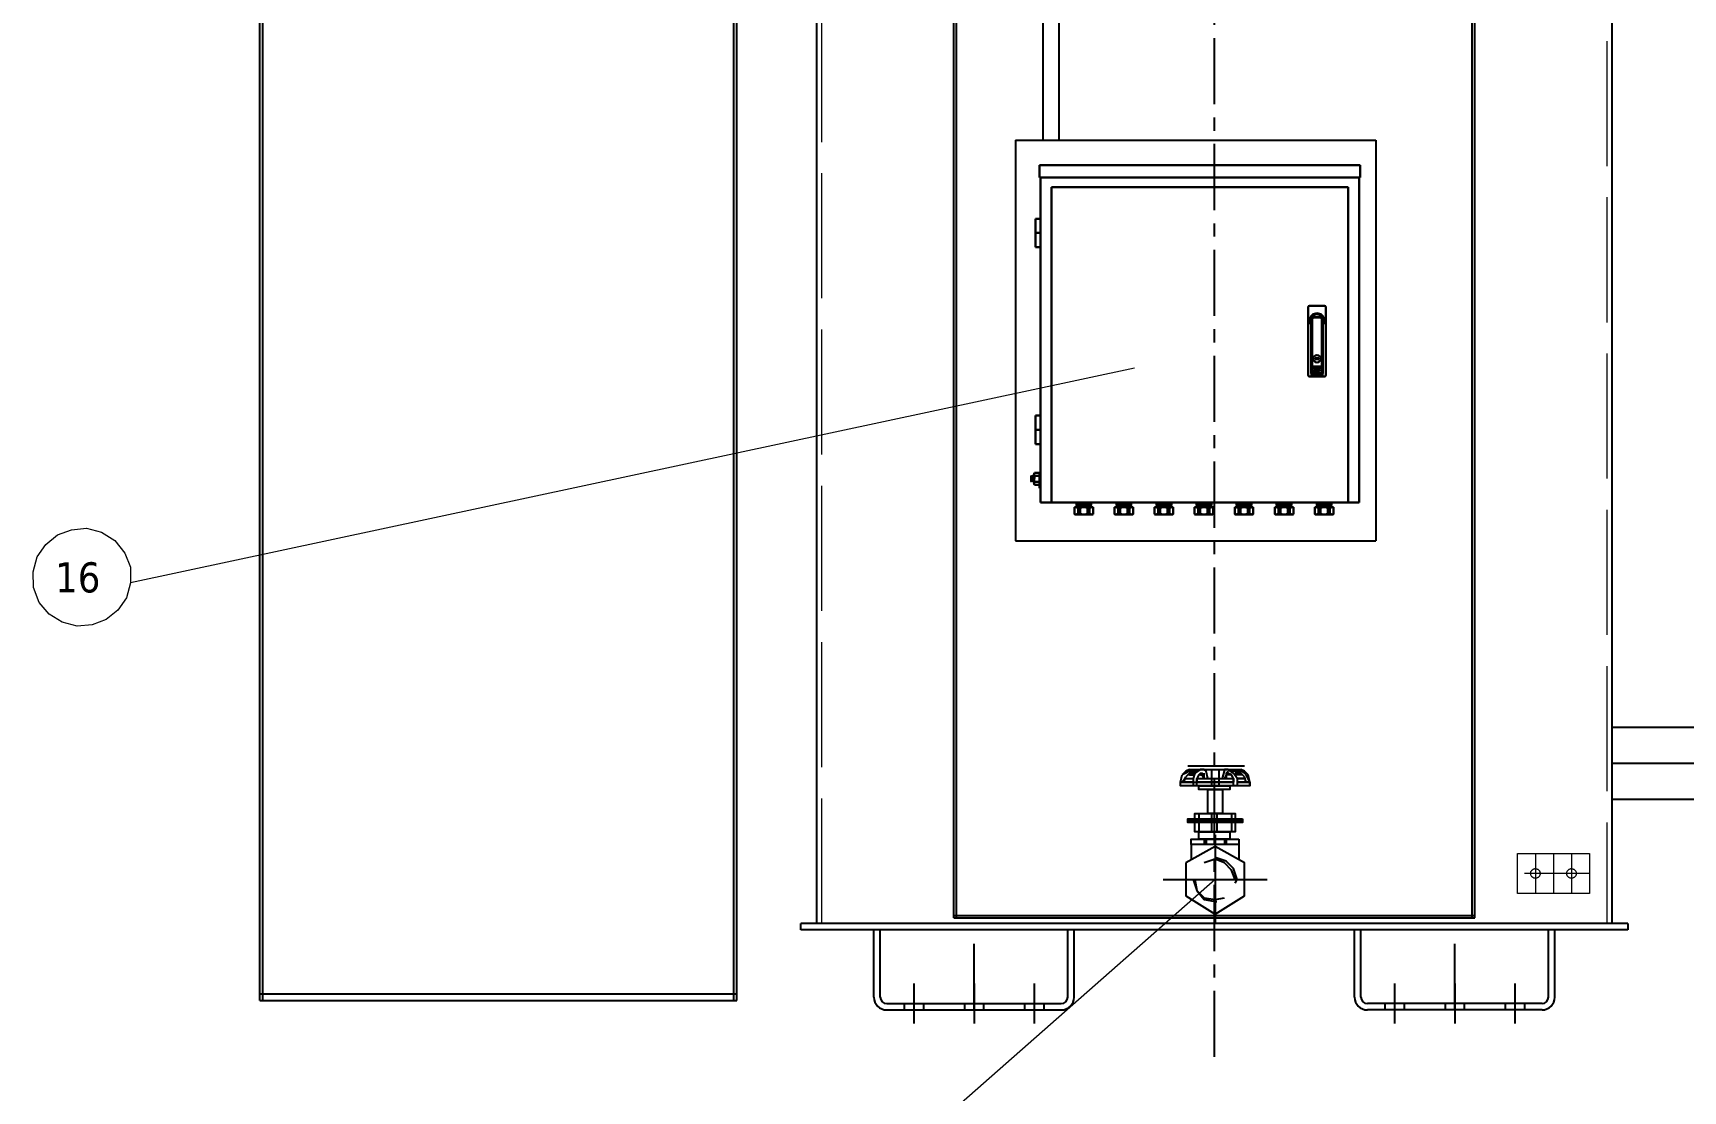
# Model space of a CAD drawing. Header units: millimetres. Extents: x 198976 to 421125, y -418833 to -203687.
# Drawn here: x 203700 to 205760, y -209863 to -208543 of the extents above; entities that cross this region are included whole.
import ezdxf

# ---------------------------------------------------------------- set-up
doc = ezdxf.new("R2010")
doc.units = ezdxf.units.MM
doc.header["$LTSCALE"] = 13
for name, pattern in [('4 点画线', [9, 6.25, -1.25, 0.25, -1.25]), ('ACAD_ISO02W100', [15, 12, -3]), ('CENTER', [50.8, 31.75, -6.35, 6.35, -6.35]), ('CENTERX2', [101.6, 63.5, -12.7, 12.7, -12.7])]:
    doc.linetypes.add(name, pattern=pattern)
for name, color, linetype in [('1', 4, 'Continuous'), ('3中心线层', 1, 'CENTER'), ('粗实线', 4, 'Continuous')]:
    doc.layers.add(name, color=color, linetype=linetype)
doc.layers.add('标注、文本', color=3, linetype='Continuous', lineweight=25)
doc.layers.add('铁心', color=3, linetype='Continuous', lineweight=0)
doc.styles.add('Tahoma_txtstyle_37.59_0_0', font='tahoma.ttf')

# ---------------------------------------------------------------- blocks, each defined once
blk = doc.blocks.new('A$C5DBA7796')
at = {"layer": '1', "color": 1, "linetype": 'CENTERX2', "lineweight": -3, "ltscale": 0.1}
for p, q in [((36, 61.9), (36, 0)), ((0, 30.9), (72, 30.9))]:
    blk.add_line(p, q, dxfattribs=at)
at = {"layer": '粗实线'}
for points in [[(18.2, 107.1), (15.7, 105.9), (13.2, 103.3)], [(18.2, 105.9), (15.7, 104.6), (13.2, 103.3)], [(18.2, 104.6), (17, 103.3), (15.7, 102)], [(18.2, 103.3), (17, 103.3), (15.7, 102)], [(28.4, 107.1), (25.9, 107.1), (22, 104.6), (20.8, 100.8)], [(25.9, 104.6), (24.6, 103.3), (23.3, 100.8)], [(25.9, 103.3), (24.6, 103.3), (23.3, 100.8)], [(28.4, 100.8), (28.4, 103.3), (27.1, 104.6)], [(28.4, 100.8), (27.1, 103.3)], [(30.9, 100.8), (29.7, 105.9), (28.4, 107.1)], [(28.4, 103.3), (28.4, 104.6)], [(41.1, 100.8), (42.4, 105.9), (42.4, 107.1)], [(44.9, 104.6), (43.6, 104.6), (43.6, 103.3), (43.6, 100.8)], [(44.9, 103.3), (43.6, 103.3)], [(51.3, 100.8), (48.7, 104.6), (44.9, 107.1)], [(48.7, 100.8), (47.4, 103.3), (44.9, 104.6)], [(48.7, 100.8), (47.4, 103.3), (44.9, 103.3)], [(58.9, 103.3), (56.3, 105.9), (53.8, 107.1)], [(57.6, 103.3), (56.3, 104.6), (53.8, 105.9)], [(56.3, 102), (55.1, 103.3), (53.8, 104.6)], [(56.3, 102), (55.1, 103.3), (53.8, 103.3)], [(60.1, 98.2), (60.1, 95.7), (11.9, 95.7), (11.9, 98.2)], [(51.3, 98.2), (60.1, 98.2), (60.1, 95.7), (11.9, 95.7), (11.9, 98.2), (20.8, 98.2)], [(23.3, 95.7), (23.3, 100.8), (23.3, 98.2)], [(23.3, 98.2), (48.7, 98.2)], [(48.7, 95.7), (48.7, 100.8), (48.7, 98.2)], [(22, 72.8), (22, 76.6), (50, 76.6), (50, 72.8)], [(50, 70.3), (50, 63.9), (22, 63.9), (22, 70.3)], [(50, 28.4), (51.3, 30.9), (48.7, 38.5), (43.6, 43.6), (36, 46.2)], [(50, 30.9), (47.4, 37.3), (42.4, 42.4), (36, 44.9), (28.4, 42.4)], [(20.8, 30.9), (23.3, 23.3), (28.4, 17), (36, 15.7), (37.3, 15.7)], [(22, 30.9), (23.3, 23.3), (28.4, 18.2), (36, 17), (42.4, 18.2)], [(50, 30.9), (50, 32.2)]]:
    blk.add_lwpolyline(points, dxfattribs=at)
for points in [[(46.2, 95.7), (46.2, 93.2), (24.6, 93.2), (24.6, 95.7)], [(41.1, 93.2), (41.1, 76.6), (30.9, 76.6), (30.9, 93.2)], [(55.1, 72.8), (55.1, 71.6), (17, 71.6), (17, 72.8)], [(55.1, 71.6), (55.1, 70.3), (17, 70.3), (17, 71.6)], [(52.5, 58.9), (52.5, 55.1), (19.5, 55.1), (19.5, 58.9)], [(46.2, 63.9), (46.2, 58.9), (24.6, 58.9), (24.6, 63.9)], [(15.7, 42.4), (15.7, 19.5), (36, 6.8), (56.3, 19.5), (56.3, 42.4), (36, 53.8)]]:
    blk.add_lwpolyline(points, close=True, dxfattribs=at)
for points in [[(11.9, 98.2), (11.9, 98.2), (13.2, 103.3), (13.2, 103.3)], [(11.9, 98.2), (11.9, 98.2), (13.2, 103.3), (13.2, 103.3)], [(17, 109.7), (17, 109.7), (56.3, 109.7), (56.3, 109.7)], [(18.2, 107.1), (18.2, 107.1), (53.8, 107.1), (53.8, 107.1)], [(18.2, 105.9), (18.2, 105.9), (23.3, 105.9), (23.3, 105.9)], [(18.2, 104.6), (18.2, 104.6), (22, 104.6), (22, 104.6)], [(18.2, 103.3), (18.2, 103.3), (22, 103.3), (22, 103.3)], [(25.9, 104.6), (25.9, 104.6), (27.1, 104.6), (27.1, 104.6)], [(25.9, 103.3), (25.9, 103.3), (27.1, 103.3), (27.1, 103.3)], [(33.5, 107.1), (33.5, 107.1), (33.5, 95.7), (33.5, 95.7)], [(38.6, 107.1), (38.6, 107.1), (38.6, 95.7), (38.6, 95.7)], [(44.9, 107.1), (44.9, 107.1), (42.4, 107.1), (42.4, 107.1)], [(42.4, 105.9), (42.4, 105.9), (42.4, 107.1), (42.4, 107.1)], [(43.6, 103.3), (43.6, 103.3), (42.4, 100.8), (42.4, 100.8)], [(44.9, 104.6), (44.9, 104.6), (44.9, 105.9), (44.9, 105.9)], [(44.9, 103.3), (44.9, 103.3), (44.9, 104.6), (44.9, 104.6)], [(53.8, 105.9), (53.8, 105.9), (47.4, 105.9), (47.4, 105.9)], [(53.8, 104.6), (53.8, 104.6), (50, 104.6), (50, 104.6)], [(53.8, 103.3), (53.8, 103.3), (50, 103.3), (50, 103.3)], [(60.1, 98.2), (60.1, 98.2), (57.6, 103.3), (57.6, 103.3)], [(60.1, 98.2), (60.1, 98.2), (58.9, 103.3), (58.9, 103.3)], [(13.2, 98.2), (13.2, 98.2), (15.7, 102), (15.7, 102)], [(14.4, 98.2), (14.4, 98.2), (15.7, 102), (15.7, 102)], [(20.8, 98.2), (20.8, 98.2), (14.4, 98.2), (14.4, 98.2)], [(15.7, 100.8), (15.7, 100.8), (20.8, 100.8), (20.8, 100.8)], [(20.8, 100.8), (20.8, 100.8), (20.8, 95.7), (20.8, 95.7)], [(20.8, 98.2), (20.8, 98.2), (23.3, 98.2), (23.3, 98.2)], [(23.3, 100.8), (23.3, 100.8), (48.7, 100.8), (48.7, 100.8)], [(48.7, 98.2), (48.7, 98.2), (23.3, 98.2), (23.3, 98.2)], [(51.3, 100.8), (51.3, 100.8), (56.3, 100.8), (56.3, 100.8)], [(56.3, 100.8), (56.3, 100.8), (51.3, 100.8), (51.3, 100.8)], [(51.3, 100.8), (51.3, 100.8), (51.3, 95.7), (51.3, 95.7)], [(60.1, 98.2), (60.1, 98.2), (51.3, 98.2), (51.3, 98.2)], [(51.3, 98.2), (51.3, 98.2), (57.6, 98.2), (57.6, 98.2)], [(57.6, 98.2), (57.6, 98.2), (56.3, 102), (56.3, 102)], [(57.6, 98.2), (57.6, 98.2), (56.3, 102), (56.3, 102)], [(60.1, 95.7), (60.1, 95.7), (60.1, 98.2), (60.1, 98.2)], [(24.6, 76.6), (24.6, 76.6), (24.6, 72.8), (24.6, 72.8)], [(24.6, 70.3), (24.6, 70.3), (24.6, 63.9), (24.6, 63.9)], [(33.5, 76.6), (33.5, 76.6), (33.5, 72.8), (33.5, 72.8)], [(33.5, 70.3), (33.5, 70.3), (33.5, 63.9), (33.5, 63.9)], [(37.3, 76.6), (37.3, 76.6), (37.3, 72.8), (37.3, 72.8)], [(37.3, 70.3), (37.3, 70.3), (37.3, 63.9), (37.3, 63.9)], [(47.4, 76.6), (47.4, 76.6), (47.4, 72.8), (47.4, 72.8)], [(47.4, 70.3), (47.4, 70.3), (47.4, 63.9), (47.4, 63.9)], [(28.4, 58.9), (28.4, 58.9), (28.4, 55.1), (28.4, 55.1)], [(29.7, 58.9), (29.7, 58.9), (29.7, 55.1), (29.7, 55.1)], [(42.4, 58.9), (42.4, 58.9), (42.4, 55.1), (42.4, 55.1)], [(43.6, 58.9), (43.6, 58.9), (43.6, 55.1), (43.6, 55.1)], [(19.5, 55.1), (19.5, 55.1), (19.5, 44.9), (19.5, 44.9)], [(52.5, 55.1), (52.5, 55.1), (52.5, 44.9), (52.5, 44.9)]]:
    blk.add_open_spline(points, degree=3, dxfattribs=at)

msp = doc.modelspace()

# ---------------------------------------------------------------- linework, layer by layer
at = {"layer": '1', "color": 1, "linetype": 'CENTERX2', "lineweight": -3, "ltscale": 0.1}
for p, q in [((205174.55, -209820.32), (205174.55, -207436.76)), ((204874.55, -209761.7), (204874.55, -209661.7)), ((205474.55, -209761.7), (205474.55, -209661.7)), ((204799.55, -209728.7), (204799.55, -209778.7)), ((204874.55, -209728.7), (204874.55, -209778.7)), ((204949.55, -209728.7), (204949.55, -209778.7)), ((205399.55, -209728.7), (205399.55, -209778.7)), ((205474.55, -209728.7), (205474.55, -209778.7)), ((205549.55, -209728.7), (205549.55, -209778.7))]:
    msp.add_line(p, q, dxfattribs=at)
at = {"layer": '1', "ltscale": 4}
for p, q in [((205670.55, -209408.7), (206385.53, -209408.7)), ((205670.55, -209498.7), (206385.53, -209498.7))]:
    msp.add_line(p, q, dxfattribs=at)
at = {"layer": '3中心线层', "ltscale": 40}
msp.add_line((205670.55, -209453.7), (206385.53, -209453.7), dxfattribs=at)
at = {"layer": '标注、文本'}
for p, q in [((204678.55, -209653.7), (204678.55, -207577.7)), ((205670.55, -207577.7), (205670.55, -209653.7)), ((204849.55, -209646.7), (204849.55, -207649.7)), ((204852.55, -209646.7), (204852.55, -207649.7)), ((205496.55, -209646.7), (205496.55, -207649.7)), ((205499.55, -209646.7), (205499.55, -207649.7)), ((203982.92, -209749.7), (203982.92, -207809.7)), ((203986.92, -209749.7), (203986.92, -207809.7)), ((204574.55, -209749.7), (204574.55, -207809.7)), ((204578.55, -209749.7), (204578.55, -207809.7)), ((204960.98, -208676.35), (204960.98, -207974.75)), ((204980.98, -208676.35), (204980.98, -207974.75)), ((204926.25, -208676.35), (205376.25, -208676.35)), ((204926.25, -208676.35), (204926.25, -209176.35)), ((205376.25, -208676.35), (205376.25, -209176.35)), ((204926.25, -209176.35), (205376.25, -209176.35)), ((204849.55, -209643.7), (205499.55, -209643.7)), ((205690.55, -209653.7), (204658.55, -209653.7)), ((204658.55, -209661.7), (204658.55, -209653.7)), ((205690.55, -209661.7), (204658.55, -209661.7)), ((204749.55, -209745.7), (204749.55, -209661.7)), ((204757.55, -209745.7), (204757.55, -209661.7)), ((204849.55, -209646.7), (205499.55, -209646.7)), ((204991.55, -209745.7), (204991.55, -209661.7)), ((204999.55, -209745.7), (204999.55, -209661.7)), ((205690.55, -209661.7), (205299.55, -209661.7)), ((205349.55, -209745.7), (205349.55, -209661.7)), ((205357.55, -209745.7), (205357.55, -209661.7)), ((205591.55, -209745.7), (205591.55, -209661.7)), ((205599.55, -209745.7), (205599.55, -209661.7)), ((205690.55, -209653.7), (205690.55, -209661.7)), ((203982.92, -209741.7), (204578.55, -209741.7)), ((203982.92, -209749.7), (204578.55, -209749.7)), ((204765.55, -209753.7), (204983.55, -209753.7)), ((204765.55, -209761.7), (204983.55, -209761.7)), ((204787.55, -209753.7), (204787.55, -209761.7)), ((204811.55, -209753.7), (204811.55, -209761.7)), ((204862.55, -209753.7), (204862.55, -209761.7)), ((204886.55, -209753.7), (204886.55, -209761.7)), ((204937.55, -209753.7), (204937.55, -209761.7)), ((204961.55, -209753.7), (204961.55, -209761.7)), ((205583.55, -209753.7), (205365.55, -209753.7)), ((205583.55, -209761.7), (205365.55, -209761.7)), ((205387.55, -209753.7), (205387.55, -209761.7)), ((205411.55, -209753.7), (205411.55, -209761.7)), ((205462.55, -209753.7), (205462.55, -209761.7)), ((205486.55, -209753.7), (205486.55, -209761.7)), ((205537.55, -209753.7), (205537.55, -209761.7)), ((205561.55, -209753.7), (205561.55, -209761.7))]:
    msp.add_line(p, q, dxfattribs=at)
at = {"layer": '标注、文本', "color": 2, "linetype": 'ACAD_ISO02W100', "lineweight": 13}
for p, q in [((204684.55, -209653.7), (204684.55, -207577.7)), ((205664.55, -207577.7), (205664.55, -209653.7)), ((205552.8, -209616.32), (205552.8, -209566.32)), ((205552.8, -209566.32), (205642.8, -209566.32)), ((205642.8, -209566.32), (205642.8, -209616.32)), ((205642.8, -209616.32), (205552.8, -209616.32))]:
    msp.add_line(p, q, dxfattribs=at)
at = {"layer": '标注、文本', "color": 4, "lineweight": 30}
for p, q in [((204956.45, -208707.53), (205356.45, -208707.53)), ((204956.45, -208722.82), (204956.45, -208707.53)), ((205356.45, -208722.82), (205356.45, -208707.53)), ((204956.45, -208722.82), (205356.45, -208722.82)), ((204957.67, -208722.82), (204957.67, -209128.55)), ((204971.3, -208735.05), (205341.6, -208735.05)), ((204971.3, -208735.05), (204971.3, -209128.55)), ((205341.6, -208735.05), (205341.6, -209128.55)), ((205355.22, -208722.82), (205355.22, -209128.55)), ((204957.67, -208774.33), (204951.46, -208774.33)), ((204951.46, -208774.33), (204951.46, -208792.18)), ((204957.67, -208792.18), (204957.67, -208774.33)), ((204957.67, -208792.18), (204951.46, -208792.18)), ((204951.46, -208792.18), (204951.46, -208810.03)), ((204951.46, -208792.18), (204957.67, -208792.18)), ((204957.67, -208810.03), (204957.67, -208792.18)), ((204951.46, -208810.03), (204957.67, -208810.03)), ((205293.51, -208883.12), (205311.86, -208883.12)), ((205291.67, -208969.36), (205291.67, -208884.96)), ((205296.26, -208906.66), (205296.26, -208898.55)), ((205296.56, -208958.66), (205296.56, -208899.63)), ((205298.09, -208896.71), (205307.27, -208896.71)), ((205298.4, -208897.8), (205306.96, -208897.8)), ((205308.8, -208899.63), (205308.8, -208958.66)), ((205309.1, -208906.66), (205309.1, -208898.55)), ((205313.69, -208884.96), (205313.69, -208969.36)), ((205295.34, -208967.35), (205295.34, -208906.97)), ((205295.95, -208971.19), (205295.95, -208906.77)), ((205309.41, -208971.19), (205309.41, -208906.77)), ((205310.02, -208967.35), (205310.02, -208906.97)), ((205296.56, -208966.61), (205296.56, -208959.57)), ((205308.49, -208958.96), (205296.87, -208958.96)), ((205296.87, -208959.27), (205308.49, -208959.27)), ((205298.05, -208960.83), (205298.05, -208960.83)), ((205298.67, -208960.22), (205306.62, -208960.22)), ((205306.62, -208961.45), (205298.67, -208961.45)), ((205298.82, -208962.98), (205298.82, -208962.98)), ((205299.43, -208962.36), (205305.85, -208962.36)), ((205305.85, -208963.59), (205299.43, -208963.59)), ((205299.58, -208965.13), (205299.58, -208965.13)), ((205300.19, -208964.52), (205305.09, -208964.52)), ((205305.09, -208965.75), (205300.19, -208965.75)), ((205300.54, -208949.69), (205300.54, -208948.47)), ((205300.54, -208948.47), (205304.82, -208948.47)), ((205304.82, -208949.69), (205300.54, -208949.69)), ((205304.82, -208948.47), (205304.82, -208949.69)), ((205305.7, -208965.13), (205305.7, -208965.13)), ((205306.46, -208962.98), (205306.46, -208962.98)), ((205307.23, -208960.83), (205307.23, -208960.83)), ((205308.8, -208959.57), (205308.8, -208966.61)), ((205311.86, -208971.19), (205293.51, -208971.19)), ((205308.8, -208966.61), (205296.56, -208966.61)), ((205308.8, -208966.61), (205296.56, -208966.61)), ((205296.56, -208966.61), (205296.56, -208969.3)), ((205296.56, -208969.3), (205308.8, -208969.3)), ((205308.8, -208969.3), (205308.8, -208966.61)), ((204951.46, -209037.81), (204951.46, -209019.96)), ((204951.46, -209019.96), (204957.67, -209019.96)), ((204957.67, -209019.96), (204957.67, -209037.81)), ((204957.67, -209037.81), (204951.46, -209037.81)), ((204951.46, -209055.65), (204951.46, -209037.81)), ((204951.46, -209037.81), (204957.67, -209037.81)), ((204957.67, -209037.81), (204957.67, -209055.65)), ((204957.67, -209055.65), (204951.46, -209055.65)), ((204946.22, -209095.19), (204945.93, -209095.7)), ((204945.93, -209102.03), (204946.51, -209095.7)), ((204945.93, -209095.7), (204945.93, -209102.03)), ((204946.22, -209102.53), (204945.93, -209102.03)), ((204946.22, -209095.19), (204946.51, -209095.7)), ((204946.22, -209102.53), (204946.51, -209102.03)), ((204946.81, -209095.19), (204946.51, -209095.7)), ((204946.51, -209102.03), (204947.1, -209095.7)), ((204946.81, -209102.53), (204946.51, -209102.03)), ((204946.81, -209095.19), (204947.1, -209095.7)), ((204946.81, -209102.53), (204947.1, -209102.03)), ((204947.4, -209095.19), (204947.1, -209095.7)), ((204947.1, -209102.03), (204947.69, -209095.7)), ((204947.4, -209102.53), (204947.1, -209102.03)), ((204947.4, -209095.19), (204947.69, -209095.7)), ((204947.4, -209102.53), (204947.69, -209102.03)), ((204947.98, -209095.19), (204947.69, -209095.7)), ((204947.69, -209102.03), (204948.28, -209095.7)), ((204947.98, -209102.53), (204947.69, -209102.03)), ((204947.98, -209095.19), (204948.28, -209095.7)), ((204947.98, -209102.53), (204948.28, -209102.03)), ((204948.57, -209095.19), (204948.28, -209095.7)), ((204948.28, -209102.03), (204948.86, -209095.7)), ((204948.57, -209102.53), (204948.28, -209102.03)), ((204948.57, -209095.19), (204948.86, -209095.7)), ((204948.57, -209102.53), (204948.86, -209102.03)), ((204949.16, -209095.19), (204948.86, -209095.7)), ((204948.86, -209102.03), (204949.45, -209095.7)), ((204949.16, -209102.53), (204948.86, -209102.03)), ((204949.16, -209095.19), (204949.45, -209095.7)), ((204949.16, -209102.53), (204949.45, -209102.03)), ((204949.43, -209093.23), (204949.43, -209104.5)), ((204949.74, -209095.19), (204949.45, -209095.7)), ((204949.45, -209102.03), (204950.04, -209095.7)), ((204949.74, -209095.19), (204950.04, -209095.7)), ((204955.69, -209091.35), (204950.21, -209091.35)), ((204955.69, -209095.11), (204950.21, -209095.11)), ((204955.69, -209102.62), (204950.21, -209102.62)), ((204950.21, -209106.38), (204955.69, -209106.38)), ((204956.48, -209090.79), (204957.67, -209090.79)), ((204956.48, -209110.69), (204956.48, -209090.79)), ((204956.48, -209104.5), (204956.48, -209093.23)), ((204956.48, -209095.11), (204957.67, -209095.11)), ((204956.48, -209106.38), (204956.48, -209095.11)), ((204957.67, -209106.38), (204956.48, -209106.38)), ((204957.67, -209090.79), (204957.67, -209110.69)), ((204957.67, -209095.11), (204957.67, -209106.38)), ((204957.67, -209110.69), (204956.48, -209110.69)), ((204957.67, -209128.55), (205355.22, -209128.55)), ((205002.29, -209128.55), (205020.88, -209128.55)), ((205052.29, -209128.55), (205070.88, -209128.55)), ((205102.29, -209128.55), (205120.88, -209128.55)), ((205152.29, -209128.55), (205170.88, -209128.55)), ((205202.29, -209128.55), (205220.88, -209128.55)), ((205252.29, -209128.55), (205270.88, -209128.55)), ((205302.29, -209128.55), (205320.88, -209128.55)), ((205001.8, -209131.6), (205002.31, -209131.3)), ((205001.8, -209131.6), (205002.31, -209131.89)), ((205001.8, -209132.18), (205002.31, -209131.89)), ((205001.8, -209132.18), (205002.31, -209132.48)), ((205001.8, -209132.77), (205002.31, -209132.48)), ((205001.8, -209132.77), (205002.31, -209133.06)), ((205001.8, -209133.36), (205002.31, -209133.06)), ((205001.8, -209133.36), (205002.31, -209133.65)), ((205001.8, -209133.95), (205002.31, -209133.65)), ((205001.8, -209133.95), (205001.8, -209134.24)), ((205001.8, -209134.24), (205021.37, -209134.24)), ((205020.86, -209131.3), (205002.31, -209131.89)), ((205002.31, -209131.3), (205020.86, -209131.3)), ((205020.86, -209131.89), (205002.31, -209132.48)), ((205020.86, -209132.48), (205002.31, -209133.06)), ((205020.86, -209133.06), (205002.31, -209133.65)), ((205021.37, -209131.6), (205020.86, -209131.3)), ((205021.37, -209131.6), (205020.86, -209131.89)), ((205021.37, -209132.18), (205020.86, -209131.89)), ((205021.37, -209132.18), (205020.86, -209132.48)), ((205021.37, -209132.77), (205020.86, -209132.48)), ((205021.37, -209132.77), (205020.86, -209133.06)), ((205021.37, -209133.36), (205020.86, -209133.06)), ((205021.37, -209133.36), (205021.37, -209134.24)), ((205051.8, -209131.6), (205052.31, -209131.3)), ((205051.8, -209131.6), (205052.31, -209131.89)), ((205051.8, -209132.18), (205052.31, -209131.89)), ((205051.8, -209132.18), (205052.31, -209132.48)), ((205051.8, -209132.77), (205052.31, -209132.48)), ((205051.8, -209132.77), (205052.31, -209133.06)), ((205051.8, -209133.36), (205052.31, -209133.06)), ((205051.8, -209133.36), (205052.31, -209133.65)), ((205051.8, -209133.95), (205052.31, -209133.65)), ((205051.8, -209133.95), (205051.8, -209134.24)), ((205051.8, -209134.24), (205071.37, -209134.24)), ((205070.86, -209131.3), (205052.31, -209131.89)), ((205052.31, -209131.3), (205070.86, -209131.3)), ((205070.86, -209131.89), (205052.31, -209132.48)), ((205070.86, -209132.48), (205052.31, -209133.06)), ((205070.86, -209133.06), (205052.31, -209133.65)), ((205071.37, -209131.6), (205070.86, -209131.3)), ((205071.37, -209131.6), (205070.86, -209131.89)), ((205071.37, -209132.18), (205070.86, -209131.89)), ((205071.37, -209132.18), (205070.86, -209132.48)), ((205071.37, -209132.77), (205070.86, -209132.48)), ((205071.37, -209132.77), (205070.86, -209133.06)), ((205071.37, -209133.36), (205070.86, -209133.06)), ((205071.37, -209133.36), (205071.37, -209134.24)), ((205101.8, -209131.6), (205102.31, -209131.3)), ((205101.8, -209131.6), (205102.31, -209131.89)), ((205101.8, -209132.18), (205102.31, -209131.89)), ((205101.8, -209132.18), (205102.31, -209132.48)), ((205101.8, -209132.77), (205102.31, -209132.48)), ((205101.8, -209132.77), (205102.31, -209133.06)), ((205101.8, -209133.36), (205102.31, -209133.06)), ((205101.8, -209133.36), (205102.31, -209133.65)), ((205101.8, -209133.95), (205102.31, -209133.65)), ((205101.8, -209133.95), (205101.8, -209134.24)), ((205101.8, -209134.24), (205121.37, -209134.24)), ((205120.86, -209131.3), (205102.31, -209131.89)), ((205102.31, -209131.3), (205120.86, -209131.3)), ((205120.86, -209131.89), (205102.31, -209132.48)), ((205120.86, -209132.48), (205102.31, -209133.06)), ((205120.86, -209133.06), (205102.31, -209133.65)), ((205121.37, -209131.6), (205120.86, -209131.3)), ((205121.37, -209131.6), (205120.86, -209131.89)), ((205121.37, -209132.18), (205120.86, -209131.89)), ((205121.37, -209132.18), (205120.86, -209132.48)), ((205121.37, -209132.77), (205120.86, -209132.48)), ((205121.37, -209132.77), (205120.86, -209133.06)), ((205121.37, -209133.36), (205120.86, -209133.06)), ((205121.37, -209133.36), (205121.37, -209134.24)), ((205151.8, -209131.6), (205152.31, -209131.3)), ((205151.8, -209131.6), (205152.31, -209131.89)), ((205151.8, -209132.18), (205152.31, -209131.89)), ((205151.8, -209132.18), (205152.31, -209132.48)), ((205151.8, -209132.77), (205152.31, -209132.48)), ((205151.8, -209132.77), (205152.31, -209133.06)), ((205151.8, -209133.36), (205152.31, -209133.06)), ((205151.8, -209133.36), (205152.31, -209133.65)), ((205151.8, -209133.95), (205152.31, -209133.65)), ((205151.8, -209133.95), (205151.8, -209134.24)), ((205151.8, -209134.24), (205171.37, -209134.24)), ((205170.86, -209131.3), (205152.31, -209131.89)), ((205152.31, -209131.3), (205170.86, -209131.3)), ((205170.86, -209131.89), (205152.31, -209132.48)), ((205170.86, -209132.48), (205152.31, -209133.06)), ((205170.86, -209133.06), (205152.31, -209133.65)), ((205171.37, -209131.6), (205170.86, -209131.3)), ((205171.37, -209131.6), (205170.86, -209131.89)), ((205171.37, -209132.18), (205170.86, -209131.89)), ((205171.37, -209132.18), (205170.86, -209132.48)), ((205171.37, -209132.77), (205170.86, -209132.48)), ((205171.37, -209132.77), (205170.86, -209133.06)), ((205171.37, -209133.36), (205170.86, -209133.06)), ((205171.37, -209133.36), (205171.37, -209134.24)), ((205201.8, -209131.6), (205202.31, -209131.3)), ((205201.8, -209131.6), (205202.31, -209131.89)), ((205201.8, -209132.18), (205202.31, -209131.89)), ((205201.8, -209132.18), (205202.31, -209132.48)), ((205201.8, -209132.77), (205202.31, -209132.48)), ((205201.8, -209132.77), (205202.31, -209133.06)), ((205201.8, -209133.36), (205202.31, -209133.06)), ((205201.8, -209133.36), (205202.31, -209133.65)), ((205201.8, -209133.95), (205202.31, -209133.65)), ((205201.8, -209133.95), (205201.8, -209134.24)), ((205201.8, -209134.24), (205221.37, -209134.24)), ((205220.86, -209131.3), (205202.31, -209131.89)), ((205202.31, -209131.3), (205220.86, -209131.3)), ((205220.86, -209131.89), (205202.31, -209132.48)), ((205220.86, -209132.48), (205202.31, -209133.06)), ((205220.86, -209133.06), (205202.31, -209133.65)), ((205221.37, -209131.6), (205220.86, -209131.3)), ((205221.37, -209131.6), (205220.86, -209131.89)), ((205221.37, -209132.18), (205220.86, -209131.89)), ((205221.37, -209132.18), (205220.86, -209132.48)), ((205221.37, -209132.77), (205220.86, -209132.48)), ((205221.37, -209132.77), (205220.86, -209133.06)), ((205221.37, -209133.36), (205220.86, -209133.06)), ((205221.37, -209133.36), (205221.37, -209134.24)), ((205251.8, -209131.6), (205252.31, -209131.3)), ((205251.8, -209131.6), (205252.31, -209131.89)), ((205251.8, -209132.18), (205252.31, -209131.89)), ((205251.8, -209132.18), (205252.31, -209132.48)), ((205251.8, -209132.77), (205252.31, -209132.48)), ((205251.8, -209132.77), (205252.31, -209133.06)), ((205251.8, -209133.36), (205252.31, -209133.06)), ((205251.8, -209133.36), (205252.31, -209133.65)), ((205251.8, -209133.95), (205252.31, -209133.65)), ((205251.8, -209133.95), (205251.8, -209134.24)), ((205251.8, -209134.24), (205271.37, -209134.24)), ((205270.86, -209131.3), (205252.31, -209131.89)), ((205252.31, -209131.3), (205270.86, -209131.3)), ((205270.86, -209131.89), (205252.31, -209132.48)), ((205270.86, -209132.48), (205252.31, -209133.06)), ((205270.86, -209133.06), (205252.31, -209133.65)), ((205271.37, -209131.6), (205270.86, -209131.3)), ((205271.37, -209131.6), (205270.86, -209131.89)), ((205271.37, -209132.18), (205270.86, -209131.89)), ((205271.37, -209132.18), (205270.86, -209132.48)), ((205271.37, -209132.77), (205270.86, -209132.48)), ((205271.37, -209132.77), (205270.86, -209133.06)), ((205271.37, -209133.36), (205270.86, -209133.06)), ((205271.37, -209133.36), (205271.37, -209134.24)), ((205301.8, -209131.6), (205302.31, -209131.3)), ((205301.8, -209131.6), (205302.31, -209131.89)), ((205301.8, -209132.18), (205302.31, -209131.89)), ((205301.8, -209132.18), (205302.31, -209132.48)), ((205301.8, -209132.77), (205302.31, -209132.48)), ((205301.8, -209132.77), (205302.31, -209133.06)), ((205301.8, -209133.36), (205302.31, -209133.06)), ((205301.8, -209133.36), (205302.31, -209133.65)), ((205301.8, -209133.95), (205302.31, -209133.65)), ((205301.8, -209133.95), (205301.8, -209134.24)), ((205301.8, -209134.24), (205321.37, -209134.24)), ((205320.86, -209131.3), (205302.31, -209131.89)), ((205302.31, -209131.3), (205320.86, -209131.3)), ((205320.86, -209131.89), (205302.31, -209132.48)), ((205320.86, -209132.48), (205302.31, -209133.06)), ((205320.86, -209133.06), (205302.31, -209133.65)), ((205321.37, -209131.6), (205320.86, -209131.3)), ((205321.37, -209131.6), (205320.86, -209131.89)), ((205321.37, -209132.18), (205320.86, -209131.89)), ((205321.37, -209132.18), (205320.86, -209132.48)), ((205321.37, -209132.77), (205320.86, -209132.48)), ((205321.37, -209132.77), (205320.86, -209133.06)), ((205321.37, -209133.36), (205320.86, -209133.06)), ((205321.37, -209133.36), (205321.37, -209134.24))]:
    msp.add_line(p, q, dxfattribs=at)
at = {"layer": '标注、文本', "color": 1, "linetype": '4 点画线', "lineweight": 20}
for p, q in [((205575.3, -209566.32), (205575.3, -209616.32)), ((205597.8, -209566.32), (205597.8, -209616.32)), ((205620.3, -209566.32), (205620.3, -209616.32)), ((205642.8, -209591.32), (205552.8, -209591.32))]:
    msp.add_line(p, q, dxfattribs=at)
at = {"layer": '标注、文本', "color": 4, "lineweight": 30}
for points in [[(205002.29, -209131.13), (205002.29, -209128.55)], [(205005.96, -209128.55), (205005.96, -209130.63)], [(205005.96, -209128.55), (205005.96, -209130.63)], [(205007.91, -209130.63), (205007.91, -209128.55)], [(205007.91, -209128.55), (205007.91, -209130.63)], [(205007.91, -209130.63), (205007.91, -209128.55)], [(205015.25, -209128.55), (205015.25, -209130.63)], [(205015.25, -209130.63), (205015.25, -209128.55)], [(205017.21, -209128.55), (205017.21, -209130.63)], [(205017.21, -209128.55), (205017.21, -209130.63)], [(205020.88, -209128.55), (205020.88, -209131.13)], [(205052.29, -209131.13), (205052.29, -209128.55)], [(205055.96, -209128.55), (205055.96, -209130.63)], [(205055.96, -209128.55), (205055.96, -209130.63)], [(205057.91, -209130.63), (205057.91, -209128.55)], [(205057.91, -209128.55), (205057.91, -209130.63)], [(205057.91, -209130.63), (205057.91, -209128.55)], [(205065.25, -209128.55), (205065.25, -209130.63)], [(205065.25, -209130.63), (205065.25, -209128.55)], [(205067.21, -209128.55), (205067.21, -209130.63)], [(205067.21, -209128.55), (205067.21, -209130.63)], [(205070.88, -209128.55), (205070.88, -209131.13)], [(205102.29, -209131.13), (205102.29, -209128.55)], [(205105.96, -209128.55), (205105.96, -209130.63)], [(205105.96, -209128.55), (205105.96, -209130.63)], [(205107.91, -209130.63), (205107.91, -209128.55)], [(205107.91, -209128.55), (205107.91, -209130.63)], [(205107.91, -209130.63), (205107.91, -209128.55)], [(205115.25, -209128.55), (205115.25, -209130.63)], [(205115.25, -209130.63), (205115.25, -209128.55)], [(205117.21, -209128.55), (205117.21, -209130.63)], [(205117.21, -209128.55), (205117.21, -209130.63)], [(205120.88, -209128.55), (205120.88, -209131.13)], [(205152.29, -209131.13), (205152.29, -209128.55)], [(205155.96, -209128.55), (205155.96, -209130.63)], [(205155.96, -209128.55), (205155.96, -209130.63)], [(205157.91, -209130.63), (205157.91, -209128.55)], [(205157.91, -209128.55), (205157.91, -209130.63)], [(205157.91, -209130.63), (205157.91, -209128.55)], [(205165.25, -209128.55), (205165.25, -209130.63)], [(205165.25, -209130.63), (205165.25, -209128.55)], [(205167.21, -209128.55), (205167.21, -209130.63)], [(205167.21, -209128.55), (205167.21, -209130.63)], [(205170.88, -209128.55), (205170.88, -209131.13)], [(205202.29, -209131.13), (205202.29, -209128.55)], [(205205.96, -209128.55), (205205.96, -209130.63)], [(205205.96, -209128.55), (205205.96, -209130.63)], [(205207.91, -209130.63), (205207.91, -209128.55)], [(205207.91, -209128.55), (205207.91, -209130.63)], [(205207.91, -209130.63), (205207.91, -209128.55)], [(205215.25, -209128.55), (205215.25, -209130.63)], [(205215.25, -209130.63), (205215.25, -209128.55)], [(205217.21, -209128.55), (205217.21, -209130.63)], [(205217.21, -209128.55), (205217.21, -209130.63)], [(205220.88, -209128.55), (205220.88, -209131.13)], [(205252.29, -209131.13), (205252.29, -209128.55)], [(205255.96, -209128.55), (205255.96, -209130.63)], [(205255.96, -209128.55), (205255.96, -209130.63)], [(205257.91, -209130.63), (205257.91, -209128.55)], [(205257.91, -209128.55), (205257.91, -209130.63)], [(205257.91, -209130.63), (205257.91, -209128.55)], [(205265.25, -209128.55), (205265.25, -209130.63)], [(205265.25, -209130.63), (205265.25, -209128.55)], [(205267.21, -209128.55), (205267.21, -209130.63)], [(205267.21, -209128.55), (205267.21, -209130.63)], [(205270.88, -209128.55), (205270.88, -209131.13)], [(205302.29, -209131.13), (205302.29, -209128.55)], [(205305.96, -209128.55), (205305.96, -209130.63)], [(205305.96, -209128.55), (205305.96, -209130.63)], [(205307.91, -209130.63), (205307.91, -209128.55)], [(205307.91, -209128.55), (205307.91, -209130.63)], [(205307.91, -209130.63), (205307.91, -209128.55)], [(205315.25, -209128.55), (205315.25, -209130.63)], [(205315.25, -209130.63), (205315.25, -209128.55)], [(205317.21, -209128.55), (205317.21, -209130.63)], [(205317.21, -209128.55), (205317.21, -209130.63)], [(205320.88, -209128.55), (205320.88, -209131.13)], [(204999.96, -209143.2), (204999.96, -209134.46)], [(205001.05, -209134.24), (205022.12, -209134.24)], [(205022.12, -209143.41), (205001.05, -209143.41)], [(205020.01, -209131.3), (205003.16, -209131.3)], [(205007, -209134.24), (205004.55, -209134.24)], [(205004.55, -209135.08), (205004.55, -209142.57)], [(205004.55, -209135.08), (205004.55, -209142.57)], [(205004.55, -209143.41), (205007, -209143.41)], [(205005.96, -209131.3), (205007.91, -209131.3)], [(205007, -209134.24), (205016.17, -209134.24)], [(205007, -209142.57), (205007, -209135.08)], [(205007, -209135.08), (205007, -209142.57)], [(205007, -209142.57), (205007, -209135.08)], [(205016.17, -209143.41), (205007, -209143.41)], [(205015.25, -209131.3), (205007.91, -209131.3)], [(205017.21, -209131.3), (205015.25, -209131.3)], [(205016.17, -209134.24), (205018.62, -209134.24)], [(205016.17, -209135.08), (205016.17, -209142.57)], [(205016.17, -209142.57), (205016.17, -209135.08)], [(205018.62, -209143.41), (205016.17, -209143.41)], [(205018.62, -209135.08), (205018.62, -209142.57)], [(205018.62, -209135.08), (205018.62, -209142.57)], [(205023.21, -209134.46), (205023.21, -209143.2)], [(205049.96, -209143.2), (205049.96, -209134.46)], [(205051.05, -209134.24), (205072.12, -209134.24)], [(205072.12, -209143.41), (205051.05, -209143.41)], [(205070.01, -209131.3), (205053.16, -209131.3)], [(205057, -209134.24), (205054.55, -209134.24)], [(205054.55, -209135.08), (205054.55, -209142.57)], [(205054.55, -209135.08), (205054.55, -209142.57)], [(205054.55, -209143.41), (205057, -209143.41)], [(205055.96, -209131.3), (205057.91, -209131.3)], [(205057, -209134.24), (205066.17, -209134.24)], [(205057, -209142.57), (205057, -209135.08)], [(205057, -209135.08), (205057, -209142.57)], [(205057, -209142.57), (205057, -209135.08)], [(205066.17, -209143.41), (205057, -209143.41)], [(205065.25, -209131.3), (205057.91, -209131.3)], [(205067.21, -209131.3), (205065.25, -209131.3)], [(205066.17, -209134.24), (205068.62, -209134.24)], [(205066.17, -209135.08), (205066.17, -209142.57)], [(205066.17, -209142.57), (205066.17, -209135.08)], [(205068.62, -209143.41), (205066.17, -209143.41)], [(205068.62, -209135.08), (205068.62, -209142.57)], [(205068.62, -209135.08), (205068.62, -209142.57)], [(205073.21, -209134.46), (205073.21, -209143.2)], [(205099.96, -209143.2), (205099.96, -209134.46)], [(205101.05, -209134.24), (205122.12, -209134.24)], [(205122.12, -209143.41), (205101.05, -209143.41)], [(205120.01, -209131.3), (205103.16, -209131.3)], [(205107, -209134.24), (205104.55, -209134.24)], [(205104.55, -209135.08), (205104.55, -209142.57)], [(205104.55, -209135.08), (205104.55, -209142.57)], [(205104.55, -209143.41), (205107, -209143.41)], [(205105.96, -209131.3), (205107.91, -209131.3)], [(205107, -209134.24), (205116.17, -209134.24)], [(205107, -209142.57), (205107, -209135.08)], [(205107, -209135.08), (205107, -209142.57)], [(205107, -209142.57), (205107, -209135.08)], [(205116.17, -209143.41), (205107, -209143.41)], [(205115.25, -209131.3), (205107.91, -209131.3)], [(205117.21, -209131.3), (205115.25, -209131.3)], [(205116.17, -209134.24), (205118.62, -209134.24)], [(205116.17, -209135.08), (205116.17, -209142.57)], [(205116.17, -209142.57), (205116.17, -209135.08)], [(205118.62, -209143.41), (205116.17, -209143.41)], [(205118.62, -209135.08), (205118.62, -209142.57)], [(205118.62, -209135.08), (205118.62, -209142.57)], [(205123.21, -209134.46), (205123.21, -209143.2)], [(205149.96, -209143.2), (205149.96, -209134.46)], [(205151.05, -209134.24), (205172.12, -209134.24)], [(205172.12, -209143.41), (205151.05, -209143.41)], [(205170.01, -209131.3), (205153.16, -209131.3)], [(205157, -209134.24), (205154.55, -209134.24)], [(205154.55, -209135.08), (205154.55, -209142.57)], [(205154.55, -209135.08), (205154.55, -209142.57)], [(205154.55, -209143.41), (205157, -209143.41)], [(205155.96, -209131.3), (205157.91, -209131.3)], [(205157, -209134.24), (205166.17, -209134.24)], [(205157, -209142.57), (205157, -209135.08)], [(205157, -209135.08), (205157, -209142.57)], [(205157, -209142.57), (205157, -209135.08)], [(205166.17, -209143.41), (205157, -209143.41)], [(205165.25, -209131.3), (205157.91, -209131.3)], [(205167.21, -209131.3), (205165.25, -209131.3)], [(205166.17, -209134.24), (205168.62, -209134.24)], [(205166.17, -209135.08), (205166.17, -209142.57)], [(205166.17, -209142.57), (205166.17, -209135.08)], [(205168.62, -209143.41), (205166.17, -209143.41)], [(205168.62, -209135.08), (205168.62, -209142.57)], [(205168.62, -209135.08), (205168.62, -209142.57)], [(205173.21, -209134.46), (205173.21, -209143.2)], [(205199.96, -209143.2), (205199.96, -209134.46)], [(205201.05, -209134.24), (205222.12, -209134.24)], [(205222.12, -209143.41), (205201.05, -209143.41)], [(205220.01, -209131.3), (205203.16, -209131.3)], [(205207, -209134.24), (205204.55, -209134.24)], [(205204.55, -209135.08), (205204.55, -209142.57)], [(205204.55, -209135.08), (205204.55, -209142.57)], [(205204.55, -209143.41), (205207, -209143.41)], [(205205.96, -209131.3), (205207.91, -209131.3)], [(205207, -209134.24), (205216.17, -209134.24)], [(205207, -209142.57), (205207, -209135.08)], [(205207, -209135.08), (205207, -209142.57)], [(205207, -209142.57), (205207, -209135.08)], [(205216.17, -209143.41), (205207, -209143.41)], [(205215.25, -209131.3), (205207.91, -209131.3)], [(205217.21, -209131.3), (205215.25, -209131.3)], [(205216.17, -209134.24), (205218.62, -209134.24)], [(205216.17, -209135.08), (205216.17, -209142.57)], [(205216.17, -209142.57), (205216.17, -209135.08)], [(205218.62, -209143.41), (205216.17, -209143.41)], [(205218.62, -209135.08), (205218.62, -209142.57)], [(205218.62, -209135.08), (205218.62, -209142.57)], [(205223.21, -209134.46), (205223.21, -209143.2)], [(205249.96, -209143.2), (205249.96, -209134.46)], [(205251.05, -209134.24), (205272.12, -209134.24)], [(205272.12, -209143.41), (205251.05, -209143.41)], [(205270.01, -209131.3), (205253.16, -209131.3)], [(205257, -209134.24), (205254.55, -209134.24)], [(205254.55, -209135.08), (205254.55, -209142.57)], [(205254.55, -209135.08), (205254.55, -209142.57)], [(205254.55, -209143.41), (205257, -209143.41)], [(205255.96, -209131.3), (205257.91, -209131.3)], [(205257, -209134.24), (205266.17, -209134.24)], [(205257, -209142.57), (205257, -209135.08)], [(205257, -209135.08), (205257, -209142.57)], [(205257, -209142.57), (205257, -209135.08)], [(205266.17, -209143.41), (205257, -209143.41)], [(205265.25, -209131.3), (205257.91, -209131.3)], [(205267.21, -209131.3), (205265.25, -209131.3)], [(205266.17, -209134.24), (205268.62, -209134.24)], [(205266.17, -209135.08), (205266.17, -209142.57)], [(205266.17, -209142.57), (205266.17, -209135.08)], [(205268.62, -209143.41), (205266.17, -209143.41)], [(205268.62, -209135.08), (205268.62, -209142.57)], [(205268.62, -209135.08), (205268.62, -209142.57)], [(205273.21, -209134.46), (205273.21, -209143.2)], [(205299.96, -209143.2), (205299.96, -209134.46)], [(205301.05, -209134.24), (205322.12, -209134.24)], [(205322.12, -209143.41), (205301.05, -209143.41)], [(205320.01, -209131.3), (205303.16, -209131.3)], [(205307, -209134.24), (205304.55, -209134.24)], [(205304.55, -209135.08), (205304.55, -209142.57)], [(205304.55, -209135.08), (205304.55, -209142.57)], [(205304.55, -209143.41), (205307, -209143.41)], [(205305.96, -209131.3), (205307.91, -209131.3)], [(205307, -209134.24), (205316.17, -209134.24)], [(205307, -209142.57), (205307, -209135.08)], [(205307, -209135.08), (205307, -209142.57)], [(205307, -209142.57), (205307, -209135.08)], [(205316.17, -209143.41), (205307, -209143.41)], [(205315.25, -209131.3), (205307.91, -209131.3)], [(205317.21, -209131.3), (205315.25, -209131.3)], [(205316.17, -209134.24), (205318.62, -209134.24)], [(205316.17, -209135.08), (205316.17, -209142.57)], [(205316.17, -209142.57), (205316.17, -209135.08)], [(205318.62, -209143.41), (205316.17, -209143.41)], [(205318.62, -209135.08), (205318.62, -209142.57)], [(205318.62, -209135.08), (205318.62, -209142.57)], [(205323.21, -209134.46), (205323.21, -209143.2)]]:
    msp.add_lwpolyline(points, dxfattribs=at)
for points in [[(205007.91, -209130.63), (205005.96, -209130.63), (205005.96, -209128.55), (205007.91, -209128.55)], [(205015.25, -209130.63), (205017.21, -209130.63), (205017.21, -209128.55), (205015.25, -209128.55)], [(205057.91, -209130.63), (205055.96, -209130.63), (205055.96, -209128.55), (205057.91, -209128.55)], [(205065.25, -209130.63), (205067.21, -209130.63), (205067.21, -209128.55), (205065.25, -209128.55)], [(205107.91, -209130.63), (205105.96, -209130.63), (205105.96, -209128.55), (205107.91, -209128.55)], [(205115.25, -209130.63), (205117.21, -209130.63), (205117.21, -209128.55), (205115.25, -209128.55)], [(205157.91, -209130.63), (205155.96, -209130.63), (205155.96, -209128.55), (205157.91, -209128.55)], [(205165.25, -209130.63), (205167.21, -209130.63), (205167.21, -209128.55), (205165.25, -209128.55)], [(205207.91, -209130.63), (205205.96, -209130.63), (205205.96, -209128.55), (205207.91, -209128.55)], [(205215.25, -209130.63), (205217.21, -209130.63), (205217.21, -209128.55), (205215.25, -209128.55)], [(205257.91, -209130.63), (205255.96, -209130.63), (205255.96, -209128.55), (205257.91, -209128.55)], [(205265.25, -209130.63), (205267.21, -209130.63), (205267.21, -209128.55), (205265.25, -209128.55)], [(205307.91, -209130.63), (205305.96, -209130.63), (205305.96, -209128.55), (205307.91, -209128.55)], [(205315.25, -209130.63), (205317.21, -209130.63), (205317.21, -209128.55), (205315.25, -209128.55)], [(205007, -209142.57), (205004.55, -209142.57), (205004.55, -209135.08), (205007, -209135.08)], [(205016.17, -209142.57), (205018.62, -209142.57), (205018.62, -209135.08), (205016.17, -209135.08)], [(205057, -209142.57), (205054.55, -209142.57), (205054.55, -209135.08), (205057, -209135.08)], [(205066.17, -209142.57), (205068.62, -209142.57), (205068.62, -209135.08), (205066.17, -209135.08)], [(205107, -209142.57), (205104.55, -209142.57), (205104.55, -209135.08), (205107, -209135.08)], [(205116.17, -209142.57), (205118.62, -209142.57), (205118.62, -209135.08), (205116.17, -209135.08)], [(205157, -209142.57), (205154.55, -209142.57), (205154.55, -209135.08), (205157, -209135.08)], [(205166.17, -209142.57), (205168.62, -209142.57), (205168.62, -209135.08), (205166.17, -209135.08)], [(205207, -209142.57), (205204.55, -209142.57), (205204.55, -209135.08), (205207, -209135.08)], [(205216.17, -209142.57), (205218.62, -209142.57), (205218.62, -209135.08), (205216.17, -209135.08)], [(205257, -209142.57), (205254.55, -209142.57), (205254.55, -209135.08), (205257, -209135.08)], [(205266.17, -209142.57), (205268.62, -209142.57), (205268.62, -209135.08), (205266.17, -209135.08)], [(205307, -209142.57), (205304.55, -209142.57), (205304.55, -209135.08), (205307, -209135.08)], [(205316.17, -209142.57), (205318.62, -209142.57), (205318.62, -209135.08), (205316.17, -209135.08)]]:
    msp.add_lwpolyline(points, close=True, dxfattribs=at)
msp.add_circle((205302.68, -208949.08), 4.59, dxfattribs=at)
at = {"layer": '标注、文本', "color": 2, "linetype": 'ACAD_ISO02W100', "lineweight": 13}
for centre in [(205575.3, -209591.32), (205620.3, -209591.32)]:
    msp.add_circle(centre, 6, dxfattribs=at)
at = {"layer": '标注、文本', "color": 4, "lineweight": 30}
for centre, radius, start, end in [((205293.51, -208884.96), 1.83, 90, 180), ((205311.86, -208884.96), 1.83, 0, 90), ((205302.68, -208901.47), 9.17, 323.1301, 216.8699), ((205302.68, -208901.47), 8.56, 321.78679, 218.21321), ((205302.68, -208901.47), 8.26, 321.05756, 218.94244), ((205298.09, -208898.55), 1.83, 90, 180), ((205298.4, -208899.63), 1.83, 90, 180), ((205306.96, -208899.63), 1.83, 0, 90), ((205307.27, -208898.55), 1.83, 0, 90), ((205296.87, -208958.66), 0.306, 180, 270), ((205296.87, -208959.57), 0.306, 90, 180), ((205298.67, -208960.83), 0.612, 90, 180), ((205298.67, -208960.83), 0.612, 180, 270), ((205299.43, -208962.98), 0.612, 90, 180), ((205299.43, -208962.98), 0.612, 180, 270), ((205300.19, -208965.13), 0.612, 90, 180), ((205300.19, -208965.13), 0.612, 180, 270), ((205305.09, -208965.13), 0.612, 0, 90), ((205305.09, -208965.13), 0.612, 270, 0), ((205305.85, -208962.98), 0.612, 0, 90), ((205305.85, -208962.98), 0.612, 270, 0), ((205306.62, -208960.83), 0.612, 0, 90), ((205306.62, -208960.83), 0.612, 270, 0), ((205308.49, -208958.66), 0.306, 270, 0), ((205308.49, -208959.57), 0.306, 0, 90), ((205293.51, -208969.36), 1.83, 180, 270), ((205295.95, -208966.38), 1.14, 237.63745, 270), ((205309.41, -208966.38), 1.14, 270, 302.36255), ((205311.86, -208969.36), 1.83, 270, 0), ((205007.64, -209106.57), 25.14, 257.70213, 259.71852), ((204998.67, -209106.57), 25.14, 280.28148, 286.85625), ((205015.2, -209106.57), 25.14, 253.14375, 259.71852), ((205007.97, -209106.57), 25.14, 280.28148, 286.85625), ((205024.5, -209106.57), 25.14, 253.14375, 259.71852), ((205015.53, -209106.57), 25.14, 280.28148, 282.29787), ((205057.64, -209106.57), 25.14, 257.70213, 259.71852), ((205048.67, -209106.57), 25.14, 280.28148, 286.85625), ((205065.2, -209106.57), 25.14, 253.14375, 259.71852), ((205057.97, -209106.57), 25.14, 280.28148, 286.85625), ((205074.5, -209106.57), 25.14, 253.14375, 259.71852), ((205065.53, -209106.57), 25.14, 280.28148, 282.29787), ((205107.64, -209106.57), 25.14, 257.70213, 259.71852), ((205098.67, -209106.57), 25.14, 280.28148, 286.85625), ((205115.2, -209106.57), 25.14, 253.14375, 259.71852), ((205107.97, -209106.57), 25.14, 280.28148, 286.85625), ((205124.5, -209106.57), 25.14, 253.14375, 259.71852), ((205115.53, -209106.57), 25.14, 280.28148, 282.29787), ((205157.64, -209106.57), 25.14, 257.70213, 259.71852), ((205148.67, -209106.57), 25.14, 280.28148, 286.85625), ((205165.2, -209106.57), 25.14, 253.14375, 259.71852), ((205157.97, -209106.57), 25.14, 280.28148, 286.85625), ((205174.5, -209106.57), 25.14, 253.14375, 259.71852), ((205165.53, -209106.57), 25.14, 280.28148, 282.29787), ((205207.64, -209106.57), 25.14, 257.70213, 259.71852), ((205198.67, -209106.57), 25.14, 280.28148, 286.85625), ((205215.2, -209106.57), 25.14, 253.14375, 259.71852), ((205207.97, -209106.57), 25.14, 280.28148, 286.85625), ((205224.5, -209106.57), 25.14, 253.14375, 259.71852), ((205215.53, -209106.57), 25.14, 280.28148, 282.29787), ((205257.64, -209106.57), 25.14, 257.70213, 259.71852), ((205248.67, -209106.57), 25.14, 280.28148, 286.85625), ((205265.2, -209106.57), 25.14, 253.14375, 259.71852), ((205257.97, -209106.57), 25.14, 280.28148, 286.85625), ((205274.5, -209106.57), 25.14, 253.14375, 259.71852), ((205265.53, -209106.57), 25.14, 280.28148, 282.29787), ((205307.64, -209106.57), 25.14, 257.70213, 259.71852), ((205298.67, -209106.57), 25.14, 280.28148, 286.85625), ((205315.2, -209106.57), 25.14, 253.14375, 259.71852), ((205307.97, -209106.57), 25.14, 280.28148, 286.85625), ((205324.5, -209106.57), 25.14, 253.14375, 259.71852), ((205315.53, -209106.57), 25.14, 280.28148, 282.29787), ((205006.66, -209165.15), 31.42, 100.28148, 102.29787), ((205006.66, -209112.5), 31.42, 257.70213, 259.71852), ((204995.44, -209165.15), 31.42, 73.14375, 79.71852), ((204995.44, -209112.5), 31.42, 280.28148, 286.85625), ((205016.11, -209165.15), 31.42, 100.28148, 106.85625), ((205016.11, -209112.5), 31.42, 253.14375, 259.71852), ((205007.06, -209165.15), 31.42, 73.14375, 79.71852), ((205007.06, -209112.5), 31.42, 280.28148, 286.85625), ((205027.73, -209165.15), 31.42, 100.28148, 106.85625), ((205027.73, -209112.5), 31.42, 253.14375, 259.71852), ((205016.51, -209165.15), 31.42, 77.70213, 79.71852), ((205016.51, -209112.5), 31.42, 280.28148, 282.29787), ((205056.66, -209165.15), 31.42, 100.28148, 102.29787), ((205056.66, -209112.5), 31.42, 257.70213, 259.71852), ((205045.44, -209165.15), 31.42, 73.14375, 79.71852), ((205045.44, -209112.5), 31.42, 280.28148, 286.85625), ((205066.11, -209165.15), 31.42, 100.28148, 106.85625), ((205066.11, -209112.5), 31.42, 253.14375, 259.71852), ((205057.06, -209165.15), 31.42, 73.14375, 79.71852), ((205057.06, -209112.5), 31.42, 280.28148, 286.85625), ((205077.73, -209165.15), 31.42, 100.28148, 106.85625), ((205077.73, -209112.5), 31.42, 253.14375, 259.71852), ((205066.51, -209165.15), 31.42, 77.70213, 79.71852), ((205066.51, -209112.5), 31.42, 280.28148, 282.29787), ((205106.66, -209165.15), 31.42, 100.28148, 102.29787), ((205106.66, -209112.5), 31.42, 257.70213, 259.71852), ((205095.44, -209165.15), 31.42, 73.14375, 79.71852), ((205095.44, -209112.5), 31.42, 280.28148, 286.85625), ((205116.11, -209165.15), 31.42, 100.28148, 106.85625), ((205116.11, -209112.5), 31.42, 253.14375, 259.71852), ((205107.06, -209165.15), 31.42, 73.14375, 79.71852), ((205107.06, -209112.5), 31.42, 280.28148, 286.85625), ((205127.73, -209165.15), 31.42, 100.28148, 106.85625), ((205127.73, -209112.5), 31.42, 253.14375, 259.71852), ((205116.51, -209165.15), 31.42, 77.70213, 79.71852), ((205116.51, -209112.5), 31.42, 280.28148, 282.29787), ((205156.66, -209165.15), 31.42, 100.28148, 102.29787), ((205156.66, -209112.5), 31.42, 257.70213, 259.71852), ((205145.44, -209165.15), 31.42, 73.14375, 79.71852), ((205145.44, -209112.5), 31.42, 280.28148, 286.85625), ((205166.11, -209165.15), 31.42, 100.28148, 106.85625), ((205166.11, -209112.5), 31.42, 253.14375, 259.71852), ((205157.06, -209165.15), 31.42, 73.14375, 79.71852), ((205157.06, -209112.5), 31.42, 280.28148, 286.85625), ((205177.73, -209165.15), 31.42, 100.28148, 106.85625), ((205177.73, -209112.5), 31.42, 253.14375, 259.71852), ((205166.51, -209165.15), 31.42, 77.70213, 79.71852), ((205166.51, -209112.5), 31.42, 280.28148, 282.29787), ((205206.66, -209165.15), 31.42, 100.28148, 102.29787), ((205206.66, -209112.5), 31.42, 257.70213, 259.71852), ((205195.44, -209165.15), 31.42, 73.14375, 79.71852), ((205195.44, -209112.5), 31.42, 280.28148, 286.85625), ((205216.11, -209165.15), 31.42, 100.28148, 106.85625), ((205216.11, -209112.5), 31.42, 253.14375, 259.71852), ((205207.06, -209165.15), 31.42, 73.14375, 79.71852), ((205207.06, -209112.5), 31.42, 280.28148, 286.85625), ((205227.73, -209165.15), 31.42, 100.28148, 106.85625), ((205227.73, -209112.5), 31.42, 253.14375, 259.71852), ((205216.51, -209165.15), 31.42, 77.70213, 79.71852), ((205216.51, -209112.5), 31.42, 280.28148, 282.29787), ((205256.66, -209165.15), 31.42, 100.28148, 102.29787), ((205256.66, -209112.5), 31.42, 257.70213, 259.71852), ((205245.44, -209165.15), 31.42, 73.14375, 79.71852), ((205245.44, -209112.5), 31.42, 280.28148, 286.85625), ((205266.11, -209165.15), 31.42, 100.28148, 106.85625), ((205266.11, -209112.5), 31.42, 253.14375, 259.71852), ((205257.06, -209165.15), 31.42, 73.14375, 79.71852), ((205257.06, -209112.5), 31.42, 280.28148, 286.85625), ((205277.73, -209165.15), 31.42, 100.28148, 106.85625), ((205277.73, -209112.5), 31.42, 253.14375, 259.71852), ((205266.51, -209165.15), 31.42, 77.70213, 79.71852), ((205266.51, -209112.5), 31.42, 280.28148, 282.29787), ((205306.66, -209165.15), 31.42, 100.28148, 102.29787), ((205306.66, -209112.5), 31.42, 257.70213, 259.71852), ((205295.44, -209165.15), 31.42, 73.14375, 79.71852), ((205295.44, -209112.5), 31.42, 280.28148, 286.85625), ((205316.11, -209165.15), 31.42, 100.28148, 106.85625), ((205316.11, -209112.5), 31.42, 253.14375, 259.71852), ((205307.06, -209165.15), 31.42, 73.14375, 79.71852), ((205307.06, -209112.5), 31.42, 280.28148, 286.85625), ((205327.73, -209165.15), 31.42, 100.28148, 106.85625), ((205327.73, -209112.5), 31.42, 253.14375, 259.71852), ((205316.51, -209165.15), 31.42, 77.70213, 79.71852), ((205316.51, -209112.5), 31.42, 280.28148, 282.29787)]:
    msp.add_arc(centre, radius, start, end, dxfattribs=at)
at = {"layer": '标注、文本'}
for centre, radius, start, end in [((204765.55, -209745.7), 16, 180, 270), ((204765.55, -209745.7), 8, 180, 270), ((204983.55, -209745.7), 16, 270, 0), ((204983.55, -209745.7), 8, 270, 0), ((205365.55, -209745.7), 16, 180, 270), ((205365.55, -209745.7), 8, 180, 270), ((205583.55, -209745.7), 16, 270, 0), ((205583.55, -209745.7), 8, 270, 0)]:
    msp.add_arc(centre, radius, start, end, dxfattribs=at)
at = {"layer": '标注、文本', "color": 4, "lineweight": 30}
for centre, major_axis, start_param, end_param in [((204958.84, -209098.86), (-6.65, 6.65), 0.3746074, 1.1961889), ((204952.08, -209093.23), (1.87, 1.87), 1.5666123, 3.1457767), ((204952.08, -209104.5), (1.87, 1.87), 1.5666123, 3.1457767), ((204953.83, -209093.23), (-1.87, 1.87), 3.1374086, 4.7165731), ((204947.07, -209098.86), (6.65, 6.65), 5.0869964, 5.9085779), ((204953.83, -209104.5), (-1.87, 1.87), 3.1374086, 4.7165731)]:
    msp.add_ellipse(centre, major_axis=major_axis, ratio=1, start_param=start_param, end_param=end_param, dxfattribs=at)
at = {"layer": '铁心'}
for points in [[(205074.8, -208960.74), (203821.8, -209228.53), (203821.8, -209228.53)], [(205175.53, -209598.72), (204708.7, -210009.72), (204708.7, -210009.72)]]:
    msp.add_lwpolyline(points, dxfattribs=at)
msp.add_lwpolyline([(203707.78, -209253.32), (203700.71, -209234.45), (203699.95, -209215.06), (203705.02, -209196.14), (203716.12, -209181.03), (203730.38, -209168.98), (203748.2, -209162.51), (203766.58, -209160.6), (203785.5, -209165.67), (203802.17, -209175.87), (203814.72, -209191.57), (203821.45, -209209.25), (203821.8, -209228.53), (203816.72, -209247.45), (203806.03, -209262.67), (203791.37, -209274.61), (203773.95, -209281.19), (203755.17, -209282.99), (203736.24, -209277.92), (203719.98, -209267.83)], close=True, dxfattribs=at)

# ---------------------------------------------------------------- block references
at = {"layer": '标注、文本', "xscale": 1.799999999988358, "yscale": 1.799999999988358, "zscale": 1.8}
msp.add_blockref('A$C5DBA7796', (205110.7, -209654.39), dxfattribs=at)

# ---------------------------------------------------------------- texts
at = {"layer": '铁心', "style": 'Tahoma_txtstyle_37.59_0_0'}
msp.add_text('16', height=37.589, dxfattribs=at).set_placement((203727.61, -209240.67))

doc.saveas('drawing.dxf')
